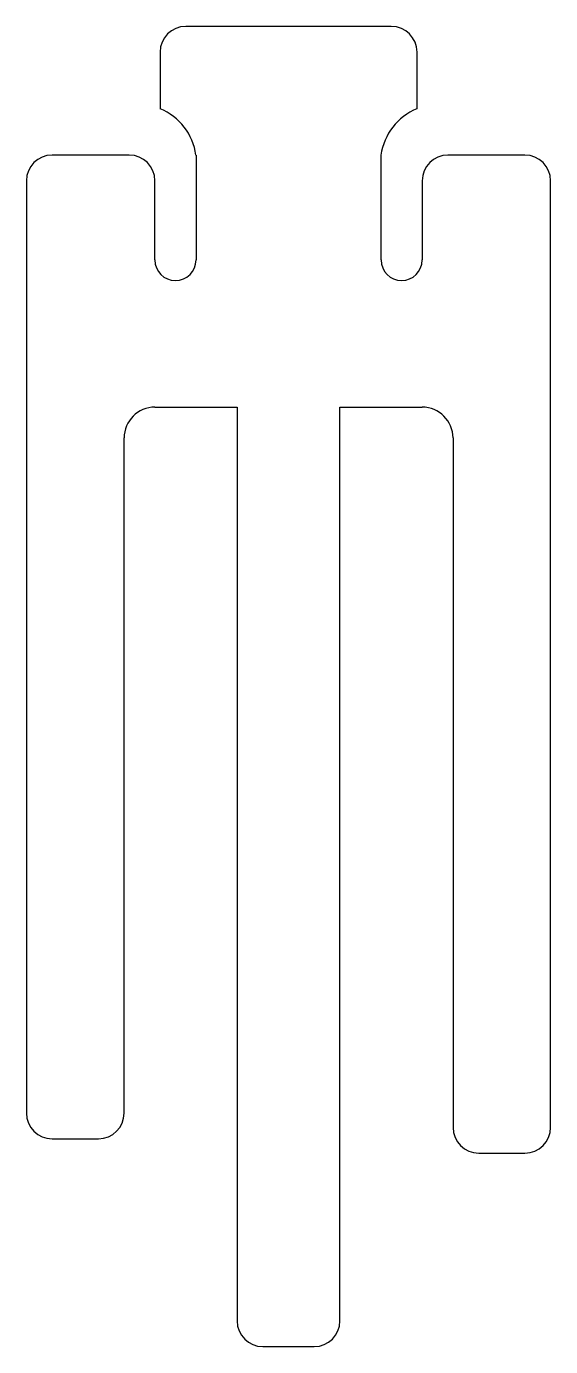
# Model space of a CAD drawing. Header units: millimetres. Extents: x 268 to 319, y 156 to 284.
import ezdxf

# ---------------------------------------------------------------- set-up
doc = ezdxf.new("R2010")
doc.units = ezdxf.units.MM
doc.layers.add('BASE_ZS_128_3X51', color=7, linetype='Continuous')
doc.layers.add('Default', color=7, linetype='Continuous')

# ---------------------------------------------------------------- blocks, each defined once
blk = doc.blocks.new('SE')
at = {"layer": 'BASE_ZS_128_3X51', "color": 7, "linetype": 'Continuous'}
for p, q in [((303.96, 283.81), (283.96, 283.81)), ((281.46, 281.31), (281.46, 275.81)), ((306.46, 275.81), (306.46, 281.31)), ((278.46, 271.31), (270.96, 271.31)), ((284.96, 271.31), (284.96, 261.11)), ((302.96, 261.11), (302.96, 271.31)), ((316.96, 271.31), (309.46, 271.31)), ((268.46, 268.81), (268.46, 178.21)), ((280.96, 261.11), (280.96, 268.81)), ((306.96, 268.81), (306.96, 261.11)), ((319.46, 176.81), (319.46, 268.81)), ((280.96, 246.81), (288.96, 246.81)), ((288.96, 246.81), (288.96, 158.01)), ((298.96, 246.81), (306.96, 246.81)), ((298.96, 158.01), (298.96, 246.81)), ((277.96, 178.21), (277.96, 243.81)), ((309.96, 243.81), (309.96, 176.81)), ((270.96, 175.71), (275.46, 175.71)), ((312.46, 174.31), (316.96, 174.31)), ((291.46, 155.51), (296.46, 155.51))]:
    blk.add_line(p, q, dxfattribs=at)
for centre, radius, start, end in [((283.96, 281.31), 2.5, 90, 180), ((303.96, 281.31), 2.5, 0, 90), ((279.31, 270.53), 5.7, 7.8699, 67.8801), ((308.6, 270.53), 5.7, 112.1199, 172.1301), ((270.96, 268.81), 2.5, 90, 180), ((278.46, 268.81), 2.5, 0, 90), ((309.46, 268.81), 2.5, 90, 180), ((316.96, 268.81), 2.5, 0, 90), ((282.96, 261.11), 2, 180, 0), ((304.96, 261.11), 2, 180, 0), ((280.96, 243.81), 3, 90, 180), ((306.96, 243.81), 3, 0, 90), ((270.96, 178.21), 2.5, 180, 270), ((275.46, 178.21), 2.5, 270, 0), ((312.46, 176.81), 2.5, 180, 270), ((316.96, 176.81), 2.5, 270, 0), ((291.46, 158.01), 2.5, 180, 270), ((296.46, 158.01), 2.5, 270, 360)]:
    blk.add_arc(centre, radius, start, end, dxfattribs=at)

msp = doc.modelspace()

# ---------------------------------------------------------------- block references
at = {"layer": 'Default'}
msp.add_blockref('SE', (0, 0), dxfattribs=at)

doc.saveas('drawing.dxf')
